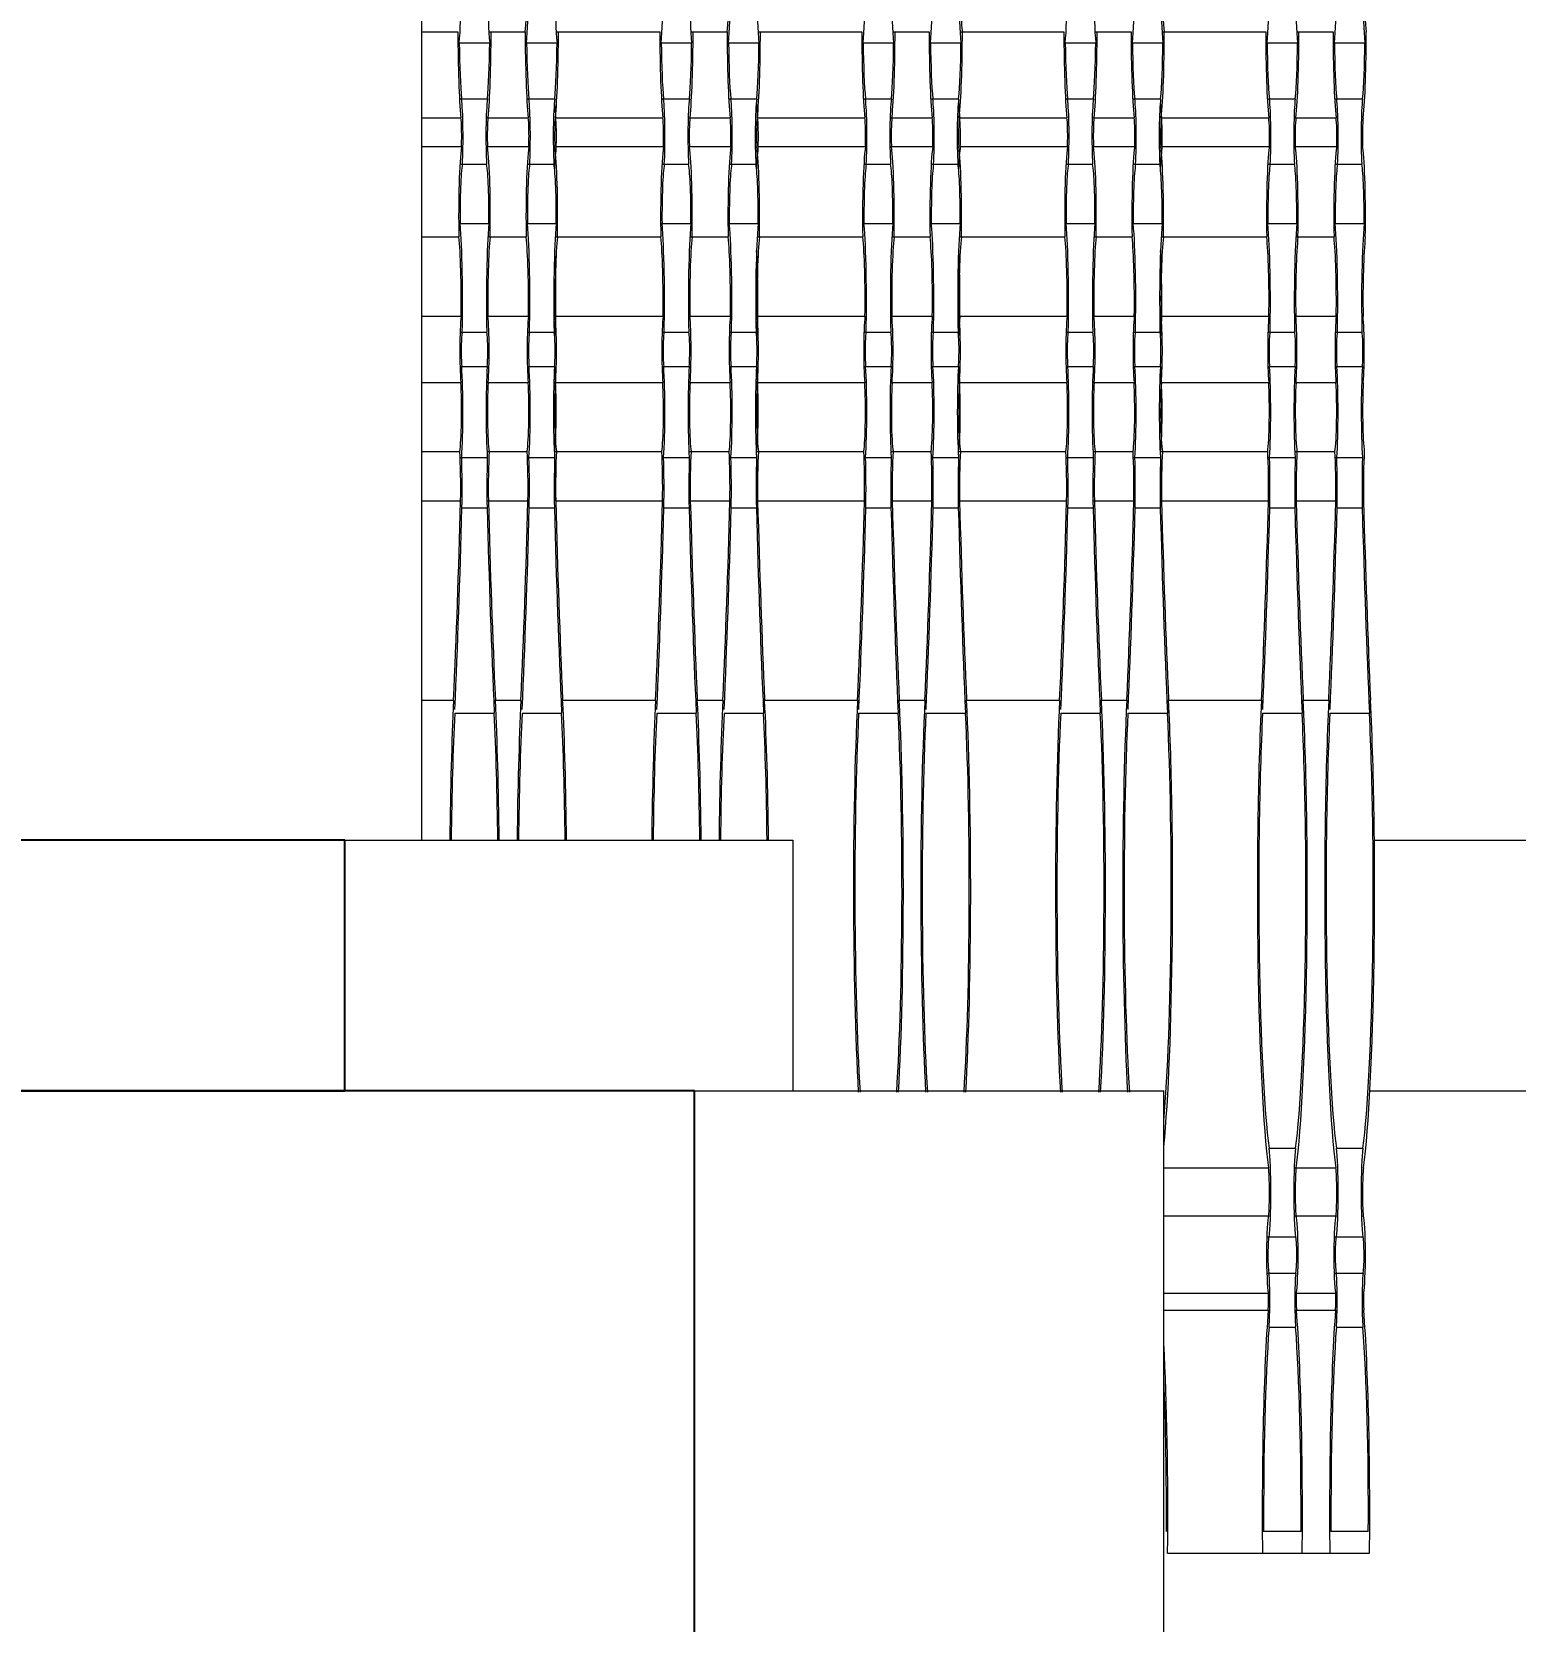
# Model space of a CAD drawing. Header units: millimetres. Extents: x -2196631 to 160, y -11674 to 51770.
# Drawn here: x -1033175.1 to -1032968, y 34477.6 to 34699.5 of the extents above; entities that cross this region are included whole.
import ezdxf
from ezdxf.enums import TextEntityAlignment as Align

# ---------------------------------------------------------------- set-up
doc = ezdxf.new("R2010")
doc.units = ezdxf.units.MM
doc.linetypes.add('DM1', pattern=[0.35, 0.05, -0.05, 0.2, -0.05])
doc.layers.add('28 Xref BA305$0$A-FLOR-HRAL', color=11, linetype='Continuous', lineweight=9)
doc.layers.add('28 Xref BA305$0$A-GENM', color=13, linetype='Continuous', lineweight=18)
doc.styles.add('E100', font='ROMTH.shx', dxfattribs={"width": 0.85})
doc.styles.add('E175', font='ROMTH.shx', dxfattribs={"width": 0.85, "height": 4})
doc.styles.add('Romens', font='romans.shx', dxfattribs={"width": 0.8})
doc.dimstyles.new('AA-50 mm', dxfattribs={"dimtxt": 120, "dimasz": 120, "dimexe": 160, "dimexo": 12, "dimgap": 100, "dimtad": 1, "dimdec": 0, "dimzin": 0, "dimdsep": 46, "dimtxsty": 'Romens', "dimcen": 0.3, "dimdle": 2, "dimclrd": 1, "dimclre": 1, "dimclrt": 3, "dimadec": 0, "dimazin": 0, "dimtfac": 1, "dimtdec": 0, "dimtix": 1, "dimtmove": 1, "dimatfit": 3, "dimfxl": 0, "dimtolj": 1, "dimtzin": 0, "dimarcsym": 0})

# ---------------------------------------------------------------- blocks, each defined once
blk = doc.blocks.new('28 Xref BA305$0$Railings 47 - Railings 1-3143273-ZONE A_SECTION H')
at = {"layer": '28 Xref BA305$0$A-FLOR-HRAL', "color": 2}
for p, q in [((-1076097.98, 1715), (-1075833.33, 1715)), ((-1076098.63, 1680), (-1075787.85, 1680))]:
    blk.add_line(p, q, dxfattribs=at)
blk = doc.blocks.new('28 Xref BA305')
at = {"layer": '28 Xref BA305$0$A-FLOR-HRAL', "color": 255}
blk.add_line((-1033120.61328, 1715), (-1033120.61328, 2065), dxfattribs=at)
at = {"layer": '28 Xref BA305$0$A-FLOR-HRAL', "color": 2, "lineweight": 25}
for p, q in [((-1033131.36488, 1715), (-1033812.76986, 1715)), ((-1033131.36488, 1680), (-1033131.36488, 1715)), ((-1033082.53758, 1680), (-1033864.1423, 1680)), ((-1033812.76986, 1680), (-1033131.36488, 1680)), ((-1033082.53758, 599.40811), (-1033082.53758, 1680))]:
    blk.add_line(p, q, dxfattribs=at)
at = {"layer": '28 Xref BA305$0$A-FLOR-HRAL', "color": 2}
for p, q in [((-1033131.36488, 1715), (-1033068.82501, 1715)), ((-1033068.82501, 1715), (-1033068.82501, 1680)), ((-1033082.53758, 1680), (-1033017.03673, 1680)), ((-1033017.03673, 506.94452), (-1033017.03673, 1680))]:
    blk.add_line(p, q, dxfattribs=at)
at = {"layer": '28 Xref BA305$0$A-GENM', "color": 255}
for p, q in [((-1033120.61328, 1827.83998), (-1033115.59166, 1827.83998)), ((-1033115.57856, 1826.29759), (-1033111.1488, 1826.29759)), ((-1033111.25073, 1827.83998), (-1033106.19355, 1827.83998)), ((-1033106.18045, 1826.29759), (-1033101.75069, 1826.29759)), ((-1033101.85262, 1827.83998), (-1033087.39732, 1827.83998)), ((-1033087.38423, 1826.29759), (-1033082.95447, 1826.29759)), ((-1033083.0564, 1827.83998), (-1033077.99921, 1827.83998)), ((-1033077.98612, 1826.29759), (-1033073.55635, 1826.29759)), ((-1033073.65828, 1827.83998), (-1033059.20299, 1827.83998)), ((-1033059.18989, 1826.29759), (-1033054.76013, 1826.29759)), ((-1033054.86206, 1827.83998), (-1033049.80488, 1827.83998)), ((-1033049.79178, 1826.29759), (-1033045.36202, 1826.29759)), ((-1033045.46395, 1827.83998), (-1033030.99108, 1827.83998)), ((-1033030.97798, 1826.29759), (-1033026.54822, 1826.29759)), ((-1033026.65015, 1827.83998), (-1033021.61054, 1827.83998)), ((-1033021.59744, 1826.29759), (-1033017.16768, 1826.29759)), ((-1033017.26961, 1827.83998), (-1033002.81432, 1827.83998)), ((-1033002.80122, 1826.29759), (-1032998.37146, 1826.29759)), ((-1032998.47339, 1827.83998), (-1032993.4162, 1827.83998)), ((-1032993.40311, 1826.29759), (-1032988.97335, 1826.29759)), ((-1033115.36026, 1818.47256), (-1033111.46658, 1818.47256)), ((-1033105.96214, 1818.47256), (-1033102.06847, 1818.47256)), ((-1033087.16592, 1818.47256), (-1033083.27225, 1818.47256)), ((-1033077.76781, 1818.47256), (-1033073.87414, 1818.47256)), ((-1033058.97158, 1818.47256), (-1033055.07791, 1818.47256)), ((-1033049.57347, 1818.47256), (-1033045.6798, 1818.47256)), ((-1033030.75967, 1818.47256), (-1033026.866, 1818.47256)), ((-1033021.37913, 1818.47256), (-1033017.48546, 1818.47256)), ((-1033002.58291, 1818.47256), (-1032998.68924, 1818.47256)), ((-1032993.1848, 1818.47256), (-1032989.29113, 1818.47256)), ((-1033120.61328, 1815.83058), (-1033115.16747, 1815.83058)), ((-1033111.63336, 1815.83058), (-1033105.76935, 1815.83058)), ((-1033101.94323, 1815.83058), (-1033086.97313, 1815.83058)), ((-1033083.43902, 1815.83058), (-1033077.57502, 1815.83058)), ((-1033073.74889, 1815.83058), (-1033058.77879, 1815.83058)), ((-1033055.24469, 1815.83058), (-1033049.38068, 1815.83058)), ((-1033045.53699, 1815.83058), (-1033030.56689, 1815.83058)), ((-1033027.03278, 1815.83058), (-1033021.18635, 1815.83058)), ((-1033017.36022, 1815.83058), (-1033002.39012, 1815.83058)), ((-1032998.85601, 1815.83058), (-1032992.99201, 1815.83058)), ((-1033120.61328, 1811.82713), (-1033115.08481, 1811.82713)), ((-1033111.66058, 1811.82713), (-1033105.6867, 1811.82713)), ((-1033101.86058, 1811.82713), (-1033086.89048, 1811.82713)), ((-1033083.46625, 1811.82713), (-1033077.49237, 1811.82713)), ((-1033073.66624, 1811.82713), (-1033058.69614, 1811.82713)), ((-1033055.27191, 1811.82713), (-1033049.29803, 1811.82713)), ((-1033045.45433, 1811.82713), (-1033030.48423, 1811.82713)), ((-1033027.06, 1811.82713), (-1033021.10369, 1811.82713)), ((-1033017.27757, 1811.82713), (-1033002.30747, 1811.82713)), ((-1032998.88324, 1811.82713), (-1032992.90936, 1811.82713)), ((-1033115.29522, 1809.35299), (-1033111.57722, 1809.35299)), ((-1033105.89711, 1809.35299), (-1033102.17911, 1809.35299)), ((-1033087.10089, 1809.35299), (-1033083.38289, 1809.35299)), ((-1033077.70277, 1809.35299), (-1033073.98477, 1809.35299)), ((-1033058.90655, 1809.35299), (-1033055.18855, 1809.35299)), ((-1033049.50844, 1809.35299), (-1033045.79044, 1809.35299)), ((-1033030.69464, 1809.35299), (-1033026.97664, 1809.35299)), ((-1033021.3141, 1809.35299), (-1033017.5961, 1809.35299)), ((-1033002.51788, 1809.35299), (-1032998.79988, 1809.35299)), ((-1032993.11977, 1809.35299), (-1032989.40177, 1809.35299)), ((-1033115.47465, 1801.05343), (-1033111.25571, 1801.05343)), ((-1033106.07654, 1801.05343), (-1033101.8576, 1801.05343)), ((-1033087.28031, 1801.05343), (-1033083.06137, 1801.05343)), ((-1033077.8822, 1801.05343), (-1033073.66326, 1801.05343)), ((-1033059.08598, 1801.05343), (-1033054.86704, 1801.05343)), ((-1033049.68787, 1801.05343), (-1033045.46893, 1801.05343)), ((-1033030.87407, 1801.05343), (-1033026.65513, 1801.05343)), ((-1033021.49353, 1801.05343), (-1033017.27459, 1801.05343)), ((-1033002.69731, 1801.05343), (-1032998.47837, 1801.05343)), ((-1032993.29919, 1801.05343), (-1032989.08025, 1801.05343)), ((-1033120.61328, 1799.19379), (-1033115.45653, 1799.19379)), ((-1033111.38288, 1799.19379), (-1033106.05842, 1799.19379)), ((-1033101.98477, 1799.19379), (-1033087.26219, 1799.19379)), ((-1033083.18854, 1799.19379), (-1033077.86408, 1799.19379)), ((-1033073.79043, 1799.19379), (-1033059.06786, 1799.19379)), ((-1033054.99421, 1799.19379), (-1033049.66975, 1799.19379)), ((-1033045.59609, 1799.19379), (-1033030.85595, 1799.19379)), ((-1033026.7823, 1799.19379), (-1033021.47541, 1799.19379)), ((-1033017.40176, 1799.19379), (-1033002.67919, 1799.19379)), ((-1032998.60553, 1799.19379), (-1032993.28107, 1799.19379)), ((-1033120.61328, 1788.1505), (-1033115.14451, 1788.1505)), ((-1033111.58573, 1788.1505), (-1033105.7464, 1788.1505)), ((-1033101.92027, 1788.1505), (-1033086.95017, 1788.1505)), ((-1033083.3914, 1788.1505), (-1033077.55206, 1788.1505)), ((-1033073.72594, 1788.1505), (-1033058.75584, 1788.1505)), ((-1033055.19706, 1788.1505), (-1033049.35772, 1788.1505)), ((-1033045.51403, 1788.1505), (-1033030.54393, 1788.1505)), ((-1033026.98515, 1788.1505), (-1033021.16339, 1788.1505)), ((-1033017.33726, 1788.1505), (-1033002.36716, 1788.1505)), ((-1032998.80839, 1788.1505), (-1032992.96905, 1788.1505)), ((-1033115.27502, 1785.91484), (-1033111.55421, 1785.91484)), ((-1033105.87691, 1785.91484), (-1033102.15609, 1785.91484)), ((-1033087.08068, 1785.91484), (-1033083.35987, 1785.91484)), ((-1033077.68257, 1785.91484), (-1033073.96176, 1785.91484)), ((-1033058.88635, 1785.91484), (-1033055.16553, 1785.91484)), ((-1033049.48823, 1785.91484), (-1033045.76742, 1785.91484)), ((-1033030.67444, 1785.91484), (-1033026.95363, 1785.91484)), ((-1033021.2939, 1785.91484), (-1033017.57309, 1785.91484)), ((-1033002.49767, 1785.91484), (-1032998.77686, 1785.91484)), ((-1032993.09956, 1785.91484), (-1032989.37875, 1785.91484)), ((-1033115.28831, 1781.13189), (-1033111.48919, 1781.13189)), ((-1033105.8902, 1781.13189), (-1033102.09108, 1781.13189)), ((-1033087.09397, 1781.13189), (-1033083.29485, 1781.13189)), ((-1033077.69586, 1781.13189), (-1033073.89674, 1781.13189)), ((-1033058.89964, 1781.13189), (-1033055.10052, 1781.13189)), ((-1033049.50152, 1781.13189), (-1033045.70241, 1781.13189)), ((-1033030.68773, 1781.13189), (-1033026.88861, 1781.13189)), ((-1033021.30719, 1781.13189), (-1033017.50807, 1781.13189)), ((-1033002.51096, 1781.13189), (-1032998.71185, 1781.13189)), ((-1032993.11285, 1781.13189), (-1032989.31373, 1781.13189)), ((-1033120.61328, 1778.8665), (-1033115.17949, 1778.8665)), ((-1033111.58817, 1778.8665), (-1033105.78138, 1778.8665)), ((-1033101.95526, 1778.8665), (-1033086.98516, 1778.8665)), ((-1033083.39383, 1778.8665), (-1033077.58704, 1778.8665)), ((-1033073.76092, 1778.8665), (-1033058.79082, 1778.8665)), ((-1033055.1995, 1778.8665), (-1033049.39271, 1778.8665)), ((-1033045.54901, 1778.8665), (-1033030.57891, 1778.8665)), ((-1033026.98759, 1778.8665), (-1033021.19837, 1778.8665)), ((-1033017.37225, 1778.8665), (-1033002.40215, 1778.8665)), ((-1032998.81082, 1778.8665), (-1032993.00404, 1778.8665)), ((-1033120.61328, 1769.25913), (-1033115.3179, 1769.25913)), ((-1033111.52658, 1769.25913), (-1033105.91979, 1769.25913)), ((-1033102.09367, 1769.25913), (-1033087.12357, 1769.25913)), ((-1033083.33225, 1769.25913), (-1033077.72545, 1769.25913)), ((-1033073.89933, 1769.25913), (-1033058.92923, 1769.25913)), ((-1033055.13791, 1769.25913), (-1033049.53112, 1769.25913)), ((-1033045.68742, 1769.25913), (-1033030.71732, 1769.25913)), ((-1033026.926, 1769.25913), (-1033021.33678, 1769.25913)), ((-1033017.51066, 1769.25913), (-1033002.54056, 1769.25913)), ((-1032998.74924, 1769.25913), (-1032993.14245, 1769.25913)), ((-1033115.28, 1768.40535), (-1033111.48279, 1768.40535)), ((-1033105.88189, 1768.40535), (-1033102.08468, 1768.40535)), ((-1033087.08567, 1768.40535), (-1033083.28845, 1768.40535)), ((-1033077.68756, 1768.40535), (-1033073.89034, 1768.40535)), ((-1033058.89133, 1768.40535), (-1033055.09412, 1768.40535)), ((-1033049.49322, 1768.40535), (-1033045.696, 1768.40535)), ((-1033030.67942, 1768.40535), (-1033026.88221, 1768.40535)), ((-1033021.29888, 1768.40535), (-1033017.50167, 1768.40535)), ((-1033002.50266, 1768.40535), (-1032998.70544, 1768.40535)), ((-1032993.10455, 1768.40535), (-1032989.30733, 1768.40535)), ((-1033120.61328, 1762.34598), (-1033115.20726, 1762.34598)), ((-1033111.52524, 1762.34598), (-1033105.80915, 1762.34598)), ((-1033101.98303, 1762.34598), (-1033087.01293, 1762.34598)), ((-1033083.3309, 1762.34598), (-1033077.61481, 1762.34598)), ((-1033073.78869, 1762.34598), (-1033058.81859, 1762.34598)), ((-1033055.13657, 1762.34598), (-1033049.42048, 1762.34598)), ((-1033045.57678, 1762.34598), (-1033030.60668, 1762.34598)), ((-1033026.92466, 1762.34598), (-1033021.22614, 1762.34598)), ((-1033017.40002, 1762.34598), (-1033002.42992, 1762.34598)), ((-1032998.74789, 1762.34598), (-1032993.03181, 1762.34598)), ((-1033115.02731, 1761.38845), (-1033111.51612, 1761.38845)), ((-1033105.62919, 1761.38845), (-1033102.11801, 1761.38845)), ((-1033086.83297, 1761.38845), (-1033083.32179, 1761.38845)), ((-1033077.43486, 1761.38845), (-1033073.92367, 1761.38845)), ((-1033058.63863, 1761.38845), (-1033055.12745, 1761.38845)), ((-1033049.24052, 1761.38845), (-1033045.72934, 1761.38845)), ((-1033030.42672, 1761.38845), (-1033026.91554, 1761.38845)), ((-1033021.04618, 1761.38845), (-1033017.535, 1761.38845)), ((-1033002.24996, 1761.38845), (-1032998.73878, 1761.38845)), ((-1032992.85185, 1761.38845), (-1032989.34067, 1761.38845)), ((-1033120.61328, 1734.52247), (-1033116.18247, 1734.52247)), ((-1033110.36096, 1734.52247), (-1033106.78436, 1734.52247)), ((-1033100.96285, 1734.52247), (-1033087.98813, 1734.52247)), ((-1033082.16662, 1734.52247), (-1033078.59002, 1734.52247)), ((-1033072.76851, 1734.52247), (-1033059.7938, 1734.52247)), ((-1033053.97228, 1734.52247), (-1033050.39569, 1734.52247)), ((-1033044.57417, 1734.52247), (-1033031.58189, 1734.52247)), ((-1033025.76038, 1734.52247), (-1033022.20135, 1734.52247)), ((-1033016.37984, 1734.52247), (-1033003.40513, 1734.52247)), ((-1032997.58361, 1734.52247), (-1032994.00701, 1734.52247)), ((-1033116.03047, 1732.73263), (-1033110.51296, 1732.73263)), ((-1033106.63236, 1732.73263), (-1033101.11485, 1732.73263)), ((-1033087.83613, 1732.73263), (-1033082.31862, 1732.73263)), ((-1033078.43802, 1732.73263), (-1033072.92051, 1732.73263)), ((-1033059.6418, 1732.73263), (-1033054.12428, 1732.73263)), ((-1033050.24369, 1732.73263), (-1033044.72617, 1732.73263)), ((-1033031.42989, 1732.73263), (-1033025.91238, 1732.73263)), ((-1033022.04935, 1732.73263), (-1033016.53184, 1732.73263)), ((-1033003.25313, 1732.73263), (-1032997.73561, 1732.73263)), ((-1032993.85501, 1732.73263), (-1032988.3375, 1732.73263)), ((-1033002.34866, 1671.95405), (-1032998.64008, 1671.95405)), ((-1032992.95055, 1671.95405), (-1032989.24196, 1671.95405)), ((-1033017.03673, 1669.22953), (-1033002.42795, 1669.22953)), ((-1032998.82919, 1669.22953), (-1032993.02984, 1669.22953)), ((-1033017.03673, 1662.51241), (-1033002.3969, 1662.51241)), ((-1032998.83844, 1662.51241), (-1032992.99879, 1662.51241)), ((-1032998.64452, 1659.55864), (-1033002.65918, 1659.55864)), ((-1032989.2464, 1659.55864), (-1032993.26107, 1659.55864)), ((-1033002.658, 1654.54307), (-1032998.62889, 1654.54307)), ((-1032993.25989, 1654.54307), (-1032989.23078, 1654.54307)), ((-1033017.03673, 1651.73889), (-1033002.44369, 1651.73889)), ((-1032998.74898, 1651.73889), (-1032993.04558, 1651.73889)), ((-1033017.03673, 1649.37642), (-1033002.46862, 1649.37642)), ((-1032998.7423, 1649.37642), (-1032993.07051, 1649.37642)), ((-1033002.35398, 1646.98309), (-1032998.63476, 1646.98309)), ((-1032992.95587, 1646.98309), (-1032989.23665, 1646.98309)), ((-1032997.88683, 1618.44567), (-1033003.1019, 1618.44567)), ((-1032988.48872, 1618.44567), (-1032993.70379, 1618.44567)), ((-1033016.51428, 1615.44567), (-1033003.27069, 1615.44567)), ((-1033003.27069, 1615.44567), (-1032997.71805, 1615.44567)), ((-1032997.71805, 1615.44567), (-1032993.87257, 1615.44567)), ((-1032993.87257, 1615.44567), (-1032988.31994, 1615.44567))]:
    blk.add_line(p, q, dxfattribs=at)
for centre, major_axis, start_param, end_param in [((-1033115.93381, 1837.64605), (0, 14.20501), 3.786914808, 4.957267338), ((-1033110.60962, 1837.64605), (0, 14.20501), 1.325917969, 2.496270499), ((-1033106.53569, 1837.64605), (0, 11.20501), 3.646640561, 4.92993683), ((-1033106.53569, 1837.64605), (0, 14.20501), 3.786914808, 4.957267338), ((-1033101.21151, 1837.64605), (0, 14.20501), 1.325917969, 2.496270499), ((-1033087.73947, 1837.64605), (0, 14.20501), 3.786914808, 4.957267338), ((-1033082.41529, 1837.64605), (0, 14.20501), 1.325917969, 2.496270499), ((-1033078.34136, 1837.64605), (0, 11.20501), 3.646640561, 4.92993683), ((-1033078.34136, 1837.64605), (0, 14.20501), 3.786914808, 4.957267338), ((-1033073.01717, 1837.64605), (0, 14.20501), 1.325917969, 2.496270499), ((-1033059.54513, 1837.64605), (0, 14.20501), 3.786914808, 4.957267338), ((-1033054.22095, 1837.64605), (0, 14.20501), 1.325917969, 2.496270499), ((-1033050.14702, 1837.64605), (0, 14.20501), 3.786914808, 4.957267338), ((-1033044.82284, 1837.64605), (0, 14.20501), 1.325917969, 2.496270499), ((-1033044.82284, 1837.64605), (0, 11.20501), 1.353248477, 2.636544746), ((-1033031.33323, 1837.64605), (0, 14.20501), 3.786914808, 4.957267338), ((-1033026.00904, 1837.64605), (0, 14.20501), 1.325917969, 2.496270499), ((-1033021.95269, 1837.64605), (0, 14.20501), 3.786914808, 4.957267338), ((-1033016.6285, 1837.64605), (0, 14.20501), 1.325917969, 2.496270499), ((-1033016.6285, 1837.64605), (0, 11.20501), 1.353248477, 2.636544746), ((-1033003.15646, 1837.64605), (0, 14.20501), 3.786914808, 4.957267338), ((-1032997.83228, 1837.64605), (0, 14.20501), 1.325917969, 2.496270499), ((-1032993.75835, 1837.64605), (0, 14.20501), 3.786914808, 4.957267338), ((-1032988.43416, 1837.64605), (0, 14.20501), 1.325917969, 2.496270499), ((-1032988.43416, 1837.64605), (0, 11.20501), 1.353248477, 2.636544746), ((-1033114.68921, 1827.95789), (0, 14.30043), 1.579042064, 2.583067963), ((-1033114.68921, 1827.95789), (0, 11.30043), 1.718254237, 2.566934241), ((-1033111.85422, 1827.95789), (0, 11.30043), 3.716251066, 4.56493107), ((-1033111.85422, 1827.95789), (0, 14.30043), 3.700117345, 4.704143244), ((-1033105.2911, 1827.95789), (0, 14.30043), 1.579042064, 2.583067963), ((-1033105.2911, 1827.95789), (0, 11.30043), 1.718254237, 2.566934241), ((-1033102.45611, 1827.95789), (0, 11.30043), 3.716251066, 4.56493107), ((-1033102.45611, 1827.95789), (0, 14.30043), 3.700117345, 4.704143244), ((-1033086.49487, 1827.95789), (0, 14.30043), 1.579042064, 2.583067963), ((-1033086.49487, 1827.95789), (0, 11.30043), 1.718254237, 2.566934241), ((-1033083.65988, 1827.95789), (0, 11.30043), 3.716251066, 4.56493107), ((-1033083.65988, 1827.95789), (0, 14.30043), 3.700117345, 4.704143244), ((-1033077.09676, 1827.95789), (0, 14.30043), 1.579042064, 2.583067963), ((-1033077.09676, 1827.95789), (0, 11.30043), 1.718254237, 2.566934241), ((-1033074.26177, 1827.95789), (0, 11.30043), 3.716251066, 4.56493107), ((-1033074.26177, 1827.95789), (0, 14.30043), 3.700117345, 4.704143244), ((-1033058.30054, 1827.95789), (0, 14.30043), 1.579042064, 2.583067963), ((-1033058.30054, 1827.95789), (0, 11.30043), 1.718254237, 2.566934241), ((-1033055.46555, 1827.95789), (0, 11.30043), 3.716251066, 4.56493107), ((-1033055.46555, 1827.95789), (0, 14.30043), 3.700117345, 4.704143244), ((-1033048.90243, 1827.95789), (0, 14.30043), 1.579042064, 2.583067963), ((-1033048.90243, 1827.95789), (0, 11.30043), 1.718254237, 2.566934241), ((-1033046.06743, 1827.95789), (0, 11.30043), 3.716251066, 4.56493107), ((-1033046.06743, 1827.95789), (0, 14.30043), 3.700117344, 4.704143244), ((-1033030.08863, 1827.95789), (0, 14.30043), 1.579042064, 2.583067963), ((-1033030.08863, 1827.95789), (0, 11.30043), 1.718254237, 2.566934241), ((-1033027.25364, 1827.95789), (0, 11.30043), 3.716251066, 4.56493107), ((-1033027.25364, 1827.95789), (0, 14.30043), 3.700117344, 4.704143244), ((-1033020.70809, 1827.95789), (0, 14.30043), 1.579042064, 2.583067963), ((-1033020.70809, 1827.95789), (0, 11.30043), 1.718254237, 2.566934241), ((-1033017.8731, 1827.95789), (0, 11.30043), 3.716251066, 4.56493107), ((-1033017.8731, 1827.95789), (0, 14.30043), 3.700117344, 4.704143244), ((-1033001.91186, 1827.95789), (0, 14.30043), 1.579042064, 2.583067963), ((-1033001.91186, 1827.95789), (0, 11.30043), 1.718254237, 2.566934241), ((-1032999.07687, 1827.95789), (0, 11.30043), 3.716251066, 4.56493107), ((-1032999.07687, 1827.95789), (0, 14.30043), 3.700117345, 4.704143244), ((-1032992.51375, 1827.95789), (0, 14.30043), 1.579042064, 2.583067963), ((-1032992.51375, 1827.95789), (0, 11.30043), 1.718254237, 2.566934241), ((-1032989.67876, 1827.95789), (0, 11.30043), 3.716251066, 4.56493107), ((-1032989.67876, 1827.95789), (0, 14.30043), 3.700117344, 4.704143244), ((-1033115.23597, 1813.25954), (0, 5.79079), 3.971945598, 5.832677834), ((-1033111.30746, 1813.25954), (0, 5.79079), 0.450507474, 2.311239709), ((-1033105.83786, 1813.25954), (0, 5.79079), 3.971945598, 5.832677834), ((-1033101.90935, 1813.25954), (0, 5.79079), 0.450507474, 2.311239709), ((-1033101.46497, 1827.95789), (0, 14.30043), 2.36999769, 2.583067963), ((-1033087.04163, 1813.25954), (0, 5.79079), 3.971945597, 5.832677834), ((-1033083.11312, 1813.25954), (0, 5.79079), 0.450507474, 2.311239709), ((-1033077.64352, 1813.25954), (0, 5.79079), 3.971945598, 5.832677834), ((-1033073.71501, 1813.25954), (0, 5.79079), 0.450507474, 2.311239709), ((-1033073.27064, 1827.95789), (0, 14.30043), 2.36999769, 2.583067963), ((-1033058.8473, 1813.25954), (0, 5.79079), 3.971945598, 5.832677834), ((-1033054.91879, 1813.25954), (0, 5.79079), 0.450507474, 2.311239709), ((-1033049.44918, 1813.25954), (0, 5.79079), 3.971945598, 5.832677834), ((-1033045.52067, 1813.25954), (0, 5.79079), 0.450507474, 2.311239709), ((-1033045.05873, 1827.95789), (0, 14.30043), 2.332061488, 2.583067963), ((-1033030.63539, 1813.25954), (0, 5.79079), 3.971945597, 5.832677834), ((-1033026.70688, 1813.25954), (0, 5.79079), 0.450507474, 2.311239709), ((-1033021.25485, 1813.25954), (0, 5.79079), 3.971945598, 5.832677834), ((-1033017.32634, 1813.25954), (0, 5.79079), 0.450507474, 2.311239709), ((-1033016.88196, 1827.95789), (0, 14.30043), 2.36999769, 2.583067963), ((-1033002.45862, 1813.25954), (0, 5.79079), 3.971945598, 5.832677834), ((-1032998.53011, 1813.25954), (0, 5.79079), 0.450507474, 2.311239709), ((-1032993.06051, 1813.25954), (0, 5.79079), 3.971945597, 5.832677833), ((-1032989.132, 1813.25954), (0, 5.79079), 0.450507474, 2.311239709), ((-1033115.23597, 1813.25954), (0, 2.79079), 4.173404915, 5.88370097), ((-1033111.30746, 1813.25954), (0, 2.79079), 0.399484337, 2.109780392), ((-1033105.83786, 1813.25954), (0, 2.79079), 4.173404916, 5.88370097), ((-1033101.90935, 1813.25954), (0, 2.79079), 0.399484338, 2.109780392), ((-1033102.01173, 1813.25954), (0, 2.79079), 4.173404915, 5.88370097), ((-1033087.04163, 1813.25954), (0, 2.79079), 4.173404915, 5.88370097), ((-1033083.11312, 1813.25954), (0, 2.79079), 0.399484336, 2.109780392), ((-1033077.64352, 1813.25954), (0, 2.79079), 4.173404916, 5.88370097), ((-1033073.71501, 1813.25954), (0, 2.79079), 0.399484338, 2.109780392), ((-1033073.8174, 1813.25954), (0, 2.79079), 4.173404916, 5.88370097), ((-1033058.8473, 1813.25954), (0, 2.79079), 4.173404915, 5.88370097), ((-1033054.91879, 1813.25954), (0, 2.79079), 0.399484338, 2.109780392), ((-1033049.44918, 1813.25954), (0, 2.79079), 4.173404916, 5.88370097), ((-1033045.52067, 1813.25954), (0, 2.79079), 0.399484338, 2.109780392), ((-1033045.60549, 1813.25954), (0, 2.79079), 4.173404916, 5.88370097), ((-1033030.63539, 1813.25954), (0, 2.79079), 4.173404915, 5.88370097), ((-1033026.70688, 1813.25954), (0, 2.79079), 0.399484338, 2.109780392), ((-1033021.25485, 1813.25954), (0, 2.79079), 4.173404915, 5.88370097), ((-1033017.32634, 1813.25954), (0, 2.79079), 0.399484338, 2.109780392), ((-1033017.42872, 1813.25954), (0, 2.79079), 4.173404916, 5.88370097), ((-1033002.45862, 1813.25954), (0, 2.79079), 4.173404916, 5.88370097), ((-1032998.53011, 1813.25954), (0, 2.79079), 0.399484338, 2.109780392), ((-1032993.06051, 1813.25954), (0, 2.79079), 4.173404915, 5.88370097), ((-1032989.132, 1813.25954), (0, 2.79079), 0.399484337, 2.109780392), ((-1033114.80439, 1802.06564), (0, 10.72528), 0.427179835, 1.841869127), ((-1033111.73904, 1802.06564), (0, 10.72528), 4.441316181, 5.856005472), ((-1033105.40628, 1802.06564), (0, 10.72528), 0.427179835, 1.841869127), ((-1033101.58015, 1802.06564), (0, 10.72528), 0.427179835, 0.898742932), ((-1033102.34093, 1802.06564), (0, 10.72528), 4.441316181, 5.856005472), ((-1033086.61005, 1802.06564), (0, 10.72528), 0.427179835, 1.841869127), ((-1033083.5447, 1802.06564), (0, 10.72528), 4.441316181, 5.856005472), ((-1033077.21194, 1802.06564), (0, 10.72528), 0.427179835, 1.841869127), ((-1033073.38582, 1802.06564), (0, 10.72528), 0.427179835, 0.898742932), ((-1033074.14659, 1802.06564), (0, 10.72528), 4.441316181, 5.856005472), ((-1033058.41572, 1802.06564), (0, 10.72528), 0.427179835, 1.841869127), ((-1033055.35037, 1802.06564), (0, 10.72528), 4.441316181, 5.856005472), ((-1033049.0176, 1802.06564), (0, 10.72528), 0.427179835, 1.841869127), ((-1033045.17391, 1802.06564), (0, 10.72528), 0.427179835, 0.898742932), ((-1033045.95226, 1802.06564), (0, 10.72528), 4.441316181, 5.856005472), ((-1033030.20381, 1802.06564), (0, 10.72528), 0.427179835, 1.841869127), ((-1033027.13846, 1802.06564), (0, 10.72528), 4.441316181, 5.856005472), ((-1033020.82327, 1802.06564), (0, 10.72528), 0.427179835, 1.841869127), ((-1033016.99714, 1802.06564), (0, 10.72528), 0.427179835, 0.898742932), ((-1033017.75792, 1802.06564), (0, 10.72528), 4.441316181, 5.856005472), ((-1033002.02704, 1802.06564), (0, 10.72528), 0.427179835, 1.841869127), ((-1032998.96169, 1802.06564), (0, 10.72528), 4.441316181, 5.856005472), ((-1032992.62893, 1802.06564), (0, 10.72528), 0.427179835, 1.841869127), ((-1032989.56358, 1802.06564), (0, 10.72528), 4.441316181, 5.856005472), ((-1033114.80439, 1802.06564), (0, 7.72528), 0.338328101, 1.702200754), ((-1033111.73904, 1802.06564), (0, 7.72528), 4.580984553, 5.944857206), ((-1033105.40628, 1802.06564), (0, 7.72528), 0.338328101, 1.702200754), ((-1033102.34093, 1802.06564), (0, 7.72528), 4.580984553, 5.944857207), ((-1033086.61005, 1802.06564), (0, 7.72528), 0.338328101, 1.702200754), ((-1033083.5447, 1802.06564), (0, 7.72528), 4.580984553, 5.944857207), ((-1033077.21194, 1802.06564), (0, 7.72528), 0.338328101, 1.702200754), ((-1033074.14659, 1802.06564), (0, 7.72528), 4.580984553, 5.944857207), ((-1033058.41572, 1802.06564), (0, 7.72528), 0.338328101, 1.702200754), ((-1033055.35037, 1802.06564), (0, 7.72528), 4.580984553, 5.944857207), ((-1033049.0176, 1802.06564), (0, 7.72528), 0.338328101, 1.702200754), ((-1033045.95226, 1802.06564), (0, 7.72528), 4.580984553, 5.944857206), ((-1033030.20381, 1802.06564), (0, 7.72528), 0.338328101, 1.702200754), ((-1033027.13846, 1802.06564), (0, 7.72528), 4.580984553, 5.944857207), ((-1033020.82327, 1802.06564), (0, 7.72528), 0.338328101, 1.702200754), ((-1033017.75792, 1802.06564), (0, 7.72528), 4.580984553, 5.944857207), ((-1033002.02704, 1802.06564), (0, 7.72528), 0.3383281, 1.702200754), ((-1032998.96169, 1802.06564), (0, 7.72528), 4.580984553, 5.944857207), ((-1032992.62893, 1802.06564), (0, 7.72528), 0.338328101, 1.702200754), ((-1032989.56358, 1802.06564), (0, 7.72528), 4.580984553, 5.944857207), ((-1033115.76251, 1790.39461), (0, 13.04657), 4.361888758, 5.668546975), ((-1033110.78091, 1790.39461), (0, 13.04657), 0.614638332, 1.921296549), ((-1033106.3644, 1790.39461), (0, 13.04657), 4.361888758, 5.668546975), ((-1033101.3828, 1790.39461), (0, 13.04657), 0.614638332, 1.921296549), ((-1033087.56818, 1790.39461), (0, 13.04657), 4.361888758, 5.668546975), ((-1033082.58658, 1790.39461), (0, 13.04657), 0.614638332, 1.921296549), ((-1033078.17007, 1790.39461), (0, 13.04657), 4.361888758, 5.668546975), ((-1033073.18847, 1790.39461), (0, 13.04657), 0.614638332, 1.921296549), ((-1033059.37384, 1790.39461), (0, 13.04657), 4.361888758, 5.668546975), ((-1033054.39224, 1790.39461), (0, 13.04657), 0.614638332, 1.921296549), ((-1033049.97573, 1790.39461), (0, 13.04657), 4.361888758, 5.668546975), ((-1033044.99413, 1790.39461), (0, 13.04657), 0.614638332, 1.921296549), ((-1033031.16193, 1790.39461), (0, 13.04657), 4.361888758, 5.668546975), ((-1033026.18033, 1790.39461), (0, 13.04657), 0.614638332, 1.921296549), ((-1033021.78139, 1790.39461), (0, 13.04657), 4.361888758, 5.668546975), ((-1033016.79979, 1790.39461), (0, 13.04657), 0.614638332, 1.921296549), ((-1033002.98517, 1790.39461), (0, 13.04657), 4.361888758, 5.668546975), ((-1032998.00357, 1790.39461), (0, 13.04657), 0.614638332, 1.921296549), ((-1032993.58706, 1790.39461), (0, 13.04657), 4.361888758, 5.668546975), ((-1032988.60546, 1790.39461), (0, 13.04657), 0.614638332, 1.921296549), ((-1033115.76251, 1790.39461), (0, 10.04657), 4.487118125, 5.779559601), ((-1033110.78091, 1790.39461), (0, 10.04657), 0.503625707, 1.796067182), ((-1033106.3644, 1790.39461), (0, 10.04657), 4.487118125, 5.7795596), ((-1033101.3828, 1790.39461), (0, 10.04657), 0.503625707, 1.796067182), ((-1033087.56818, 1790.39461), (0, 10.04657), 4.487118125, 5.7795596), ((-1033082.58658, 1790.39461), (0, 10.04657), 0.503625707, 1.796067182), ((-1033078.17007, 1790.39461), (0, 10.04657), 4.487118125, 5.7795596), ((-1033073.18847, 1790.39461), (0, 10.04657), 0.503625707, 1.796067182), ((-1033059.37384, 1790.39461), (0, 10.04657), 4.487118125, 5.7795596), ((-1033054.39224, 1790.39461), (0, 10.04657), 0.503625707, 1.796067182), ((-1033049.97573, 1790.39461), (0, 10.04657), 4.487118125, 5.7795596), ((-1033044.99413, 1790.39461), (0, 10.04657), 0.503625707, 1.796067182), ((-1033031.16193, 1790.39461), (0, 10.04657), 4.487118125, 5.7795596), ((-1033026.18033, 1790.39461), (0, 10.04657), 0.503625707, 1.796067182), ((-1033021.78139, 1790.39461), (0, 10.04657), 4.487118125, 5.7795596), ((-1033016.79979, 1790.39461), (0, 10.04657), 0.503625707, 1.796067182), ((-1033002.98517, 1790.39461), (0, 10.04657), 4.487118125, 5.7795596), ((-1032998.00357, 1790.39461), (0, 10.04657), 0.503625707, 1.796067182), ((-1032993.58706, 1790.39461), (0, 10.04657), 4.487118125, 5.7795596), ((-1032988.60546, 1790.39461), (0, 10.04657), 0.503625707, 1.796067182), ((-1033102.53828, 1790.39461), (0, 10.04657), 4.487118125, 5.461947613), ((-1033074.34394, 1790.39461), (0, 10.04657), 4.487118125, 5.461947613), ((-1033046.13203, 1790.39461), (0, 10.04657), 4.487118125, 5.486749974), ((-1033017.95527, 1790.39461), (0, 10.04657), 4.487118125, 5.461947614), ((-1033114.96191, 1783.31918), (0, 5.6315), 0.539607217, 2.482703996), ((-1033111.58152, 1783.31918), (0, 5.6315), 3.800481311, 5.743578091), ((-1033105.56379, 1783.31918), (0, 5.6315), 0.539607217, 2.482703996), ((-1033101.73767, 1783.31918), (0, 5.6315), 0.539607217, 1.184521385), ((-1033102.18341, 1783.31918), (0, 5.6315), 3.800481311, 5.743578091), ((-1033086.76757, 1783.31918), (0, 5.6315), 0.539607217, 2.482703996), ((-1033083.38719, 1783.31918), (0, 5.6315), 3.800481311, 5.743578091), ((-1033077.36946, 1783.31918), (0, 5.6315), 0.539607217, 2.482703996), ((-1033073.54333, 1783.31918), (0, 5.6315), 0.539607216, 1.184521385), ((-1033073.98907, 1783.31918), (0, 5.6315), 3.800481311, 5.743578091), ((-1033058.57323, 1783.31918), (0, 5.6315), 0.539607217, 2.482703995), ((-1033055.19285, 1783.31918), (0, 5.6315), 3.800481311, 5.743578091), ((-1033049.17512, 1783.31918), (0, 5.6315), 0.539607217, 2.482703996), ((-1033045.33142, 1783.31918), (0, 5.6315), 0.539607217, 1.184521385), ((-1033045.79474, 1783.31918), (0, 5.6315), 3.800481311, 5.743578091), ((-1033030.36132, 1783.31918), (0, 5.6315), 0.539607216, 2.482703996), ((-1033026.98094, 1783.31918), (0, 5.6315), 3.800481311, 5.74357809), ((-1033020.98078, 1783.31918), (0, 5.6315), 0.539607216, 2.482703996), ((-1033017.15466, 1783.31918), (0, 5.6315), 0.539607217, 1.184521385), ((-1033017.6004, 1783.31918), (0, 5.6315), 3.800481311, 5.74357809), ((-1033002.18456, 1783.31918), (0, 5.6315), 0.539607217, 2.482703996), ((-1032998.80418, 1783.31918), (0, 5.6315), 3.800481312, 5.74357809), ((-1032992.78645, 1783.31918), (0, 5.6315), 0.539607217, 2.482703996), ((-1032989.40607, 1783.31918), (0, 5.6315), 3.800481311, 5.74357809), ((-1033114.96191, 1783.31918), (0, 2.6315), 0.165233757, 2.552051595), ((-1033111.58152, 1783.31918), (0, 2.6315), 3.731133712, 6.117951551), ((-1033105.56379, 1783.31918), (0, 2.6315), 0.165233757, 2.552051595), ((-1033102.18341, 1783.31918), (0, 2.6315), 3.731133713, 6.117951551), ((-1033086.76757, 1783.31918), (0, 2.6315), 0.165233757, 2.552051595), ((-1033083.38719, 1783.31918), (0, 2.6315), 3.731133713, 6.117951551), ((-1033077.36946, 1783.31918), (0, 2.6315), 0.165233757, 2.552051595), ((-1033073.98907, 1783.31918), (0, 2.6315), 3.731133713, 6.117951551), ((-1033058.57323, 1783.31918), (0, 2.6315), 0.165233756, 2.552051595), ((-1033055.19285, 1783.31918), (0, 2.6315), 3.731133712, 6.117951551), ((-1033049.17512, 1783.31918), (0, 2.6315), 0.165233757, 2.552051595), ((-1033045.79474, 1783.31918), (0, 2.6315), 3.731133713, 6.117951551), ((-1033030.36132, 1783.31918), (0, 2.6315), 0.165233756, 2.552051595), ((-1033026.98094, 1783.31918), (0, 2.6315), 3.731133712, 6.117951551), ((-1033020.98078, 1783.31918), (0, 2.6315), 0.165233757, 2.552051595), ((-1033017.6004, 1783.31918), (0, 2.6315), 3.731133712, 6.117951551), ((-1033002.18456, 1783.31918), (0, 2.6315), 0.165233756, 2.552051595), ((-1032998.80418, 1783.31918), (0, 2.6315), 3.731133714, 6.117951551), ((-1032992.78645, 1783.31918), (0, 2.6315), 0.165233757, 2.552051595), ((-1032989.40607, 1783.31918), (0, 2.6315), 3.731133713, 6.117951551), ((-1033115.4578, 1774.81918), (0, 8.98564), 3.917498586, 5.491339019), ((-1033111.08563, 1774.81918), (0, 8.98564), 0.791846288, 2.365686721), ((-1033106.05968, 1774.81918), (0, 8.98564), 3.917498587, 5.49133902), ((-1033101.68752, 1774.81918), (0, 8.98564), 0.791846288, 2.365686721), ((-1033101.73767, 1783.31918), (0, 5.6315), 1.996929801, 2.482703996), ((-1033087.26346, 1774.81918), (0, 8.98564), 3.917498587, 5.491339019), ((-1033082.8913, 1774.81918), (0, 8.98564), 0.791846288, 2.365686721), ((-1033077.86535, 1774.81918), (0, 8.98564), 3.917498587, 5.49133902), ((-1033073.49318, 1774.81918), (0, 8.98564), 0.791846288, 2.365686721), ((-1033073.54333, 1783.31918), (0, 5.6315), 1.996929801, 2.482703996), ((-1033059.06912, 1774.81918), (0, 8.98564), 3.917498586, 5.491339019), ((-1033054.69696, 1774.81918), (0, 8.98564), 0.791846288, 2.36568672), ((-1033049.67101, 1774.81918), (0, 8.98564), 3.917498586, 5.49133902), ((-1033045.29885, 1774.81918), (0, 8.98564), 0.791846288, 2.365686721), ((-1033045.33142, 1783.31918), (0, 5.6315), 1.996929801, 2.482703996), ((-1033030.85721, 1774.81918), (0, 8.98564), 3.917498587, 5.491339019), ((-1033026.48505, 1774.81918), (0, 8.98564), 0.791846288, 2.365686721), ((-1033021.47667, 1774.81918), (0, 8.98564), 3.917498587, 5.491339019), ((-1033017.10451, 1774.81918), (0, 8.98564), 0.791846288, 2.365686721), ((-1033017.15466, 1783.31918), (0, 5.6315), 1.996929801, 2.482703996), ((-1033002.68045, 1774.81918), (0, 8.98564), 3.917498587, 5.491339019), ((-1032998.30829, 1774.81918), (0, 8.98564), 0.791846288, 2.365686721), ((-1032993.28234, 1774.81918), (0, 8.98564), 3.917498587, 5.491339019), ((-1032988.91018, 1774.81918), (0, 8.98564), 0.791846288, 2.36568672), ((-1033115.4578, 1774.81918), (0, 5.98564), 3.520961884, 5.454943132), ((-1033111.08563, 1774.81918), (0, 5.98564), 0.828242175, 2.762223423), ((-1033106.05968, 1774.81918), (0, 5.98564), 3.520961883, 5.454943131), ((-1033102.23356, 1774.81918), (0, 5.98564), 3.520961884, 5.454943131), ((-1033101.68752, 1774.81918), (0, 5.98564), 0.828242176, 2.762223423), ((-1033087.26346, 1774.81918), (0, 5.98564), 3.520961884, 5.454943132), ((-1033082.8913, 1774.81918), (0, 5.98564), 0.828242176, 2.762223423), ((-1033077.86535, 1774.81918), (0, 5.98564), 3.520961883, 5.454943131), ((-1033074.03922, 1774.81918), (0, 5.98564), 3.520961884, 5.454943131), ((-1033073.49318, 1774.81918), (0, 5.98564), 0.828242176, 2.762223423), ((-1033059.06912, 1774.81918), (0, 5.98564), 3.520961884, 5.454943132), ((-1033054.69696, 1774.81918), (0, 5.98564), 0.828242175, 2.762223423), ((-1033049.67101, 1774.81918), (0, 5.98564), 3.520961884, 5.454943131), ((-1033045.29885, 1774.81918), (0, 5.98564), 0.828242176, 2.762223423), ((-1033045.82731, 1774.81918), (0, 5.98564), 3.520961884, 5.454943131), ((-1033030.85721, 1774.81918), (0, 5.98564), 3.520961884, 5.454943132), ((-1033026.48505, 1774.81918), (0, 5.98564), 0.828242175, 2.762223424), ((-1033021.47667, 1774.81918), (0, 5.98564), 3.520961884, 5.454943132), ((-1033017.65055, 1774.81918), (0, 5.98564), 3.520961884, 5.454943131), ((-1033017.10451, 1774.81918), (0, 5.98564), 0.828242176, 2.762223424), ((-1033002.68045, 1774.81918), (0, 5.98564), 3.520961883, 5.454943131), ((-1032998.30829, 1774.81918), (0, 5.98564), 0.828242175, 2.762223423), ((-1032993.28234, 1774.81918), (0, 5.98564), 3.520961884, 5.454943132), ((-1032988.91018, 1774.81918), (0, 5.98564), 0.828242176, 2.762223424), ((-1033115.67537, 1764.1438), (0, 7.6322), 4.474596982, 5.446907315), ((-1033110.86806, 1764.1438), (0, 7.6322), 0.836277992, 1.808588325), ((-1033106.27726, 1764.1438), (0, 7.6322), 4.474596982, 5.446907315), ((-1033101.46995, 1764.1438), (0, 7.6322), 0.836277992, 1.808588325), ((-1033087.48103, 1764.1438), (0, 7.6322), 4.474596982, 5.446907315), ((-1033082.67372, 1764.1438), (0, 7.6322), 0.836277992, 1.808588325), ((-1033078.08292, 1764.1438), (0, 7.6322), 4.474596982, 5.446907315), ((-1033073.27561, 1764.1438), (0, 7.6322), 0.836277992, 1.808588325), ((-1033059.28669, 1764.1438), (0, 7.6322), 4.474596982, 5.446907315), ((-1033054.47939, 1764.1438), (0, 7.6322), 0.836277992, 1.808588325), ((-1033049.88858, 1764.1438), (0, 7.6322), 4.474596982, 5.446907315), ((-1033046.04489, 1764.1438), (0, 7.6322), 4.474596982, 5.446907315), ((-1033045.08128, 1764.1438), (0, 7.6322), 0.836277992, 1.808588325), ((-1033031.07479, 1764.1438), (0, 7.6322), 4.474596982, 5.446907315), ((-1033026.26748, 1764.1438), (0, 7.6322), 0.836277992, 1.808588325), ((-1033021.69425, 1764.1438), (0, 7.6322), 4.474596982, 5.446907315), ((-1033016.88694, 1764.1438), (0, 7.6322), 0.836277992, 1.808588325), ((-1033002.89802, 1764.1438), (0, 7.6322), 4.474596982, 5.446907315), ((-1032998.09072, 1764.1438), (0, 7.6322), 0.836277992, 1.808588325), ((-1032993.49991, 1764.1438), (0, 7.6322), 4.474596982, 5.446907315), ((-1032988.6926, 1764.1438), (0, 7.6322), 0.836277992, 1.808588325), ((-1033115.67537, 1764.1438), (0, 10.6322), 4.450245352, 5.124795595), ((-1033110.86806, 1764.1438), (0, 10.6322), 1.158389712, 1.832939956), ((-1033106.27726, 1764.1438), (0, 10.6322), 4.450245352, 5.124795595), ((-1033101.46995, 1764.1438), (0, 10.6322), 1.158389712, 1.832939956), ((-1033102.45113, 1764.1438), (0, 7.6322), 4.474596982, 5.309804721), ((-1033087.48103, 1764.1438), (0, 10.6322), 4.450245352, 5.124795595), ((-1033082.67372, 1764.1438), (0, 10.6322), 1.158389712, 1.832939956), ((-1033078.08292, 1764.1438), (0, 10.6322), 4.450245352, 5.124795595), ((-1033073.27561, 1764.1438), (0, 10.6322), 1.158389712, 1.832939956), ((-1033074.25679, 1764.1438), (0, 7.6322), 4.474596982, 5.309804721), ((-1033059.28669, 1764.1438), (0, 10.6322), 4.450245352, 5.124795595), ((-1033054.47939, 1764.1438), (0, 10.6322), 1.158389712, 1.832939956), ((-1033049.88858, 1764.1438), (0, 10.6322), 4.450245352, 5.124795595), ((-1033045.08128, 1764.1438), (0, 10.6322), 1.158389712, 1.832939956), ((-1033031.07479, 1764.1438), (0, 10.6322), 4.450245352, 5.124795596), ((-1033026.26748, 1764.1438), (0, 10.6322), 1.158389712, 1.832939956), ((-1033021.69425, 1764.1438), (0, 10.6322), 4.450245352, 5.124795595), ((-1033016.88694, 1764.1438), (0, 10.6322), 1.158389712, 1.832939956), ((-1033017.86812, 1764.1438), (0, 7.6322), 4.474596982, 5.309804721), ((-1033002.89802, 1764.1438), (0, 10.6322), 4.450245352, 5.124795595), ((-1032998.09072, 1764.1438), (0, 10.6322), 1.158389712, 1.832939956), ((-1032993.49991, 1764.1438), (0, 10.6322), 4.450245352, 5.124795595), ((-1032988.6926, 1764.1438), (0, 10.6322), 1.158389712, 1.832939956), ((-1033123.69767, 1818.86282), (0, 145.92513), 4.096150042, 4.31468751), ((-1033102.84576, 1818.86282), (0, 145.92513), 1.968497797, 2.187035265), ((-1033114.29956, 1818.86282), (0, 145.92513), 4.096150042, 4.31468751), ((-1033093.44765, 1818.86282), (0, 145.92513), 1.968497797, 2.187035265), ((-1033095.50333, 1818.86282), (0, 145.92513), 4.096150042, 4.31468751), ((-1033074.65142, 1818.86282), (0, 145.92513), 1.968497797, 2.187035265), ((-1033086.10522, 1818.86282), (0, 145.92513), 4.096150042, 4.31468751), ((-1033065.25331, 1818.86282), (0, 145.92513), 1.968497797, 2.187035265), ((-1033067.309, 1818.86282), (0, 145.92513), 4.096150042, 4.31468751), ((-1033046.45709, 1818.86282), (0, 145.92513), 1.968497797, 2.187035265), ((-1033057.91088, 1818.86282), (0, 145.92513), 4.096150042, 4.31468751), ((-1033037.05897, 1818.86282), (0, 145.92513), 1.968497797, 2.187035265), ((-1033039.09709, 1818.86282), (0, 145.92513), 4.096150042, 4.31468751), ((-1033018.24518, 1818.86282), (0, 145.92513), 1.968497797, 2.187035265), ((-1033029.71655, 1818.86282), (0, 145.92513), 4.096150042, 4.31468751), ((-1033008.86464, 1818.86282), (0, 145.92513), 1.968497797, 2.187035265), ((-1033010.92032, 1818.86282), (0, 145.92513), 4.096150042, 4.31468751), ((-1032990.06841, 1818.86282), (0, 145.92513), 1.968497797, 2.187035265), ((-1033001.52221, 1818.86282), (0, 145.92513), 4.096150042, 4.31468751), ((-1032980.6703, 1818.86282), (0, 145.92513), 1.968497797, 2.187035265), ((-1033123.69767, 1818.86282), (0, 148.92513), 4.099748019, 4.316175517), ((-1033102.84576, 1818.86282), (0, 148.92513), 1.96700979, 2.187495498), ((-1033114.29956, 1818.86282), (0, 148.92513), 4.099748019, 4.316175517), ((-1033093.44765, 1818.86282), (0, 148.92513), 1.96700979, 2.187495498), ((-1033095.50333, 1818.86282), (0, 148.92513), 4.099748019, 4.316175517), ((-1033074.65142, 1818.86282), (0, 148.92513), 1.96700979, 2.187495498), ((-1033086.10522, 1818.86282), (0, 148.92513), 4.099748019, 4.316175517), ((-1033065.25331, 1818.86282), (0, 148.92513), 1.96700979, 2.187495498), ((-1033067.309, 1818.86282), (0, 148.92513), 4.099748019, 4.316175517), ((-1033046.45709, 1818.86282), (0, 148.92513), 1.96700979, 2.187495498), ((-1033057.91088, 1818.86282), (0, 148.92513), 4.099748019, 4.316175517), ((-1033037.05897, 1818.86282), (0, 148.92513), 1.96700979, 2.187495498), ((-1033039.09709, 1818.86282), (0, 148.92513), 4.099748019, 4.316175517), ((-1033018.24518, 1818.86282), (0, 148.92513), 1.96700979, 2.187495498), ((-1033029.71655, 1818.86282), (0, 148.92513), 4.099748019, 4.316175517), ((-1033008.86464, 1818.86282), (0, 148.92513), 1.96700979, 2.187495498), ((-1033010.92032, 1818.86282), (0, 148.92513), 4.099748019, 4.316175517), ((-1032990.06841, 1818.86282), (0, 148.92513), 1.96700979, 2.187495498), ((-1033001.52221, 1818.86282), (0, 148.92513), 4.099748019, 4.316175517), ((-1032980.6703, 1818.86282), (0, 148.92513), 1.96700979, 2.187495498), ((-1033114.03781, 1708.0991), (0, 43.04737), 0.9099052, 1.409466402), ((-1033112.50562, 1708.0991), (0, 43.04737), 4.873718905, 5.373280107), ((-1033104.6397, 1708.0991), (0, 43.04737), 0.9099052, 1.409466402), ((-1033103.1075, 1708.0991), (0, 43.04737), 4.873718905, 5.373280107), ((-1033085.84348, 1708.0991), (0, 43.04737), 0.9099052, 1.409466402), ((-1033084.31128, 1708.0991), (0, 43.04737), 4.873718905, 5.373280107), ((-1033076.44536, 1708.0991), (0, 43.04737), 0.9099052, 1.409466402), ((-1033074.91317, 1708.0991), (0, 43.04737), 4.873718905, 5.373280107), ((-1033057.64914, 1708.0991), (0, 43.04737), 0.9099052, 2.288943928), ((-1033056.11694, 1708.0991), (0, 43.04737), 3.994241379, 5.373280107), ((-1033048.25103, 1708.0991), (0, 43.04737), 0.9099052, 2.288943928), ((-1033046.71883, 1708.0991), (0, 43.04737), 3.994241379, 5.373280107), ((-1033029.43723, 1708.0991), (0, 43.04737), 0.9099052, 2.288943928), ((-1033027.90503, 1708.0991), (0, 43.04737), 3.994241379, 5.373280107), ((-1033020.05669, 1708.0991), (0, 43.04737), 0.9099052, 2.288943928), ((-1033018.52449, 1708.0991), (0, 43.04737), 3.726395511, 5.373280107), ((-1033001.26047, 1708.0991), (0, 43.04737), 0.9099052, 2.697378559), ((-1032999.72827, 1708.0991), (0, 43.04737), 3.585806748, 5.373280107), ((-1032991.86236, 1708.0991), (0, 43.04737), 0.9099052, 2.697378559), ((-1032990.33016, 1708.0991), (0, 43.04737), 3.585806748, 5.373280107), ((-1033114.03781, 1708.0991), (0, 40.04737), 0.908271148, 1.396979053), ((-1033112.50562, 1708.0991), (0, 40.04737), 4.886206254, 5.374914159), ((-1033104.6397, 1708.0991), (0, 40.04737), 0.908271148, 1.396979053), ((-1033103.1075, 1708.0991), (0, 40.04737), 4.886206254, 5.374914159), ((-1033085.84348, 1708.0991), (0, 40.04737), 0.908271148, 1.396979053), ((-1033084.31128, 1708.0991), (0, 40.04737), 4.886206254, 5.374914159), ((-1033076.44536, 1708.0991), (0, 40.04737), 0.908271148, 1.396979053), ((-1033074.91317, 1708.0991), (0, 40.04737), 4.886206254, 5.374914159), ((-1033057.64914, 1708.0991), (0, 40.04737), 0.908271148, 2.355515897), ((-1033056.11694, 1708.0991), (0, 40.04737), 3.92766941, 5.374914159), ((-1033048.25103, 1708.0991), (0, 40.04737), 0.908271148, 2.355515897), ((-1033046.71883, 1708.0991), (0, 40.04737), 3.92766941, 5.374914159), ((-1033029.43723, 1708.0991), (0, 40.04737), 0.908271148, 2.355515897), ((-1033027.90503, 1708.0991), (0, 40.04737), 3.92766941, 5.374914159), ((-1033020.05669, 1708.0991), (0, 40.04737), 0.908271148, 2.355515897), ((-1033018.52449, 1708.0991), (0, 40.04737), 3.775363987, 5.374914159), ((-1033001.26047, 1708.0991), (0, 40.04737), 0.908271148, 2.696468813), ((-1032999.72827, 1708.0991), (0, 40.04737), 3.586716495, 5.374914159), ((-1032991.86236, 1708.0991), (0, 40.04737), 0.908271148, 2.696468813), ((-1032990.33016, 1708.0991), (0, 40.04737), 3.586716495, 5.374914159), ((-1033002.52503, 1665.74028), (0, 6.81331), 3.575597192, 5.860533781), ((-1032998.46371, 1665.74028), (0, 6.81331), 0.422651526, 2.707588116), ((-1032993.12692, 1665.74028), (0, 6.81331), 3.575597192, 5.860533781), ((-1032989.06559, 1665.74028), (0, 6.81331), 0.422651526, 2.707588116), ((-1033002.52503, 1665.74028), (0, 3.81331), 3.703062722, 5.867944353), ((-1032998.46371, 1665.74028), (0, 3.81331), 0.415240954, 2.580122585), ((-1032993.12692, 1665.74028), (0, 3.81331), 3.703062723, 5.867944353), ((-1032989.06559, 1665.74028), (0, 3.81331), 0.415240955, 2.580122585), ((-1033002.35089, 1657.04996), (0, 5.5109), 0.132692918, 2.871471831), ((-1032998.63785, 1657.04996), (0, 5.5109), 3.411713476, 6.15049239), ((-1032992.95277, 1657.04996), (0, 5.5109), 0.132692917, 2.871471831), ((-1032989.23974, 1657.04996), (0, 5.5109), 3.411713476, 6.150492391), ((-1033002.35089, 1657.04996), (0, 2.5109), 6.241112819, 9.368200003), ((-1032998.63785, 1657.04996), (0, 2.5109), 3.198170612, 6.283185307), ((-1032992.95277, 1657.04996), (0, 2.5109), 6.241112819, 9.368200004), ((-1032989.23974, 1657.04996), (0, 2.5109), 3.19817061, 6.283185307), ((-1033002.52158, 1650.73098), (0, 4.59347), 3.758075441, 5.69130664), ((-1032998.46716, 1650.73098), (0, 4.59347), 0.591878667, 2.525109867), ((-1032993.12347, 1650.73098), (0, 4.59347), 3.75807544, 5.69130664), ((-1032989.06904, 1650.73098), (0, 4.59347), 0.591878667, 2.525109867), ((-1033002.52158, 1650.73098), (0, 1.59347), 3.696264777, 5.397196154), ((-1032998.46716, 1650.73098), (0, 1.59347), 0.885989153, 2.586920532), ((-1032993.12347, 1650.73098), (0, 1.59347), 3.696264775, 5.397196154), ((-1032989.06904, 1650.73098), (0, 1.59347), 0.885989154, 2.586920532), ((-1033000.95458, 1621.04464), (0, 37.12484), 0.7026244, 1.722188596), ((-1033000.03415, 1621.04464), (0, 37.12484), 4.560996711, 5.580560907), ((-1032991.55647, 1621.04464), (0, 37.12484), 0.7026244, 1.722188596), ((-1032990.63604, 1621.04464), (0, 37.12484), 4.560996711, 5.580560907), ((-1033000.95458, 1621.04464), (0, 34.12484), 0.707321922, 1.647030753), ((-1033000.03415, 1621.04464), (0, 34.12484), 4.636154554, 5.575863385), ((-1032991.55647, 1621.04464), (0, 34.12484), 0.707321922, 1.647030753), ((-1032990.63604, 1621.04464), (0, 34.12484), 4.636154554, 5.575863385), ((-1033018.83038, 1621.04464), (0, 37.12484), 4.560996711, 5.403225478), ((-1033018.83038, 1621.04464), (0, 34.12484), 4.636154554, 5.291776603)]:
    blk.add_ellipse(centre, major_axis=major_axis, ratio=0.063108707, start_param=start_param, end_param=end_param, dxfattribs=at)
at = {"layer": '28 Xref BA305$0$A-FLOR-HRAL', "color": 2}
blk.add_blockref('28 Xref BA305$0$Railings 47 - Railings 1-3143273-ZONE A_SECTION H', (43110.32562, 0), dxfattribs=at)
at = {"color": 10, "linetype": 'Continuous', "style": 'E175', "width": 0.85}
blk.add_attdef('POOL_SIDE_ELEVATION', (-1089924.93658, -4582.55958), '', height=320, dxfattribs=at)
at = {"color": 6, "linetype": 'Continuous', "style": 'E100', "width": 0.85}
blk.add_attdef('SCALE', text='', height=160, dxfattribs=at).set_placement((-1092437.31517, -4942.55958), align=Align.RIGHT)
blk = doc.blocks.new('*D625')
at = {"color": 1, "linetype": 'DM1', "lineweight": -2, "transparency": 16777216}
for p, q in [((-2, 37761.38), (160, 37761.38)), ((-2, 34172.11), (160, 34172.11))]:
    blk.add_line(p, q, dxfattribs=at)
at = {"color": 1, "lineweight": -2, "transparency": 16777216}
blk.add_line((0, 37641.38), (0, 34292.11), dxfattribs=at)
at = {"color": 1, "transparency": 16777216}
for points in [[(-20, 37641.38), (20, 37641.38), (0, 37761.38)], [(-20, 34292.11), (20, 34292.11), (0, 34172.11)]]:
    blk.add_solid(points, dxfattribs=at)
at = {"layer": 'Defpoints', "color": 0, "transparency": 16777216}
for p in [(-1100938.71, 37761.38), (-1100938.71, 34172.11), (0, 34172.11)]:
    blk.add_point(p, dxfattribs=at)
at = {"color": 3, "transparency": 16777216, "insert": (-160, 35966.74), "char_height": 120, "attachment_point": 5, "rotation": 90, "style": 'Romens'}
blk.add_mtext('\\A1;3589', dxfattribs=at)

msp = doc.modelspace()

# ---------------------------------------------------------------- block references
msp.add_blockref('28 Xref BA305', (0, 32871.6594))

# ---------------------------------------------------------------- next in the draw order: dimensions: what is measured, and where the dimension line sits
dim = msp.add_linear_dim(base=(0, 34172.105), p1=(-1100938.7079, 37761.3818), p2=(-1100938.7079, 34172.105), angle=90, dimstyle='AA-50 mm', override={"dimfxl": 2, "dimfxlon": 1})
dim.commit()
dim.dimension.update_dxf_attribs({"geometry": '*D625', "text_midpoint": (-160, 35966.7434)})

doc.saveas('drawing.dxf')
